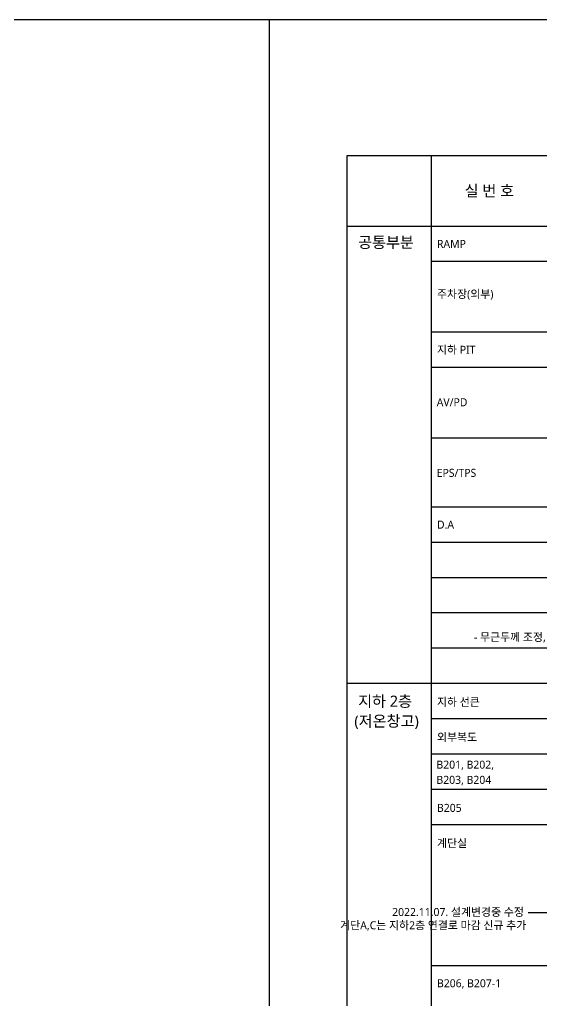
# Model space of a CAD drawing. Header units: millimetres. Extents: x 14892468 to 15300900, y -3565850 to -3401345.
# Drawn here: x 15109617 to 15111495, y -3404876 to -3401345 of the extents above; entities that cross this region are included whole.
import ezdxf
from ezdxf.enums import TextEntityAlignment as Align

# ---------------------------------------------------------------- set-up
doc = ezdxf.new("R2010")
doc.units = ezdxf.units.MM
doc.header["$LTSCALE"] = 100
doc.header["$MEASUREMENT"] = 0
doc.layers.get('Defpoints').update_dxf_attribs({"color": 171, "linetype": 'CONTINUOUS'})
for name, color, linetype in [('2', 7, 'CONTINUOUS'), ('9', 2, 'CONTINUOUS'), ('sol', 254, 'CONTINUOUS'), ('TEXT', 3, 'CONTINUOUS'), ('TEXT-기입', 6, 'CONTINUOUS')]:
    doc.layers.add(name, color=color, linetype=linetype)
doc.layers.add('check', color=30, linetype='CONTINUOUS', plot=False)
doc.layers.add('설계변경중 추가', color=152, linetype='CONTINUOUS', plot=False)
doc.styles.add('나눔바른고딕', font='NanumBarunGothic.ttf')

msp = doc.modelspace()

# ---------------------------------------------------------------- linework, layer by layer
at = {"layer": '2'}
for p, q in [((15111100, -3406790.5), (15111100, -3401835.2)), ((15117760, -3402089.3), (15110795.5, -3402089.3)), ((15117760, -3403735.2), (15110795.5, -3403735.2))]:
    msp.add_line(p, q, dxfattribs=at)
at = {"layer": '9'}
msp.add_line((15117760, -3401835.2), (15110795.5, -3401835.2), dxfattribs=at)
at = {"layer": 'check'}
msp.add_line((15111515.9, -3404561), (15111447.2, -3404561), dxfattribs=at)
at = {"layer": 'Defpoints', "ltscale": 0.1}
for p, q in [((14893166, -3401345.2), (15300899.7, -3401345.2)), ((15110516.9, -3565849.6), (15110516.9, -3401345.2)), ((15110795.5, -3401835.2), (15110795.5, -3406790.5))]:
    msp.add_line(p, q, dxfattribs=at)
at = {"layer": 'sol', "color": 8}
for p, q in [((15117760, -3402216.3), (15111100, -3402216.3)), ((15117760, -3402470.5), (15111100, -3402470.5)), ((15117440, -3402597.5), (15111100, -3402597.5)), ((15113504, -3402851.6), (15111100, -3402851.6)), ((15117760, -3403099.9), (15111100, -3403099.9)), ((15117760, -3403227), (15111100, -3403227)), ((15117760, -3403354), (15111100, -3403354)), ((15117760, -3403481.1), (15111100, -3403481.1)), ((15117760, -3403608.1), (15111100, -3403608.1)), ((15117760, -3403862.2), (15111100, -3403862.2)), ((15117760, -3403989.3), (15111100, -3403989.3)), ((15116104, -3404116.4), (15111100, -3404116.4)), ((15117760, -3404243.4), (15111100, -3404243.4)), ((15117760, -3404751.7), (15111100, -3404751.7))]:
    msp.add_line(p, q, dxfattribs=at)

# ---------------------------------------------------------------- texts
at = {"layer": 'check', "style": '나눔바른고딕'}
for s, p in [('2022.11.07. 설계변경중 수정', (15111195.2, -3404557.5)), ('계단A,C는 지하2층 연결로 마감 신규 추가', (15111105.9, -3404605.3))]:
    msp.add_text(s, height=28.8, dxfattribs=at).set_placement(p, align=Align.MIDDLE_CENTER)
at = {"layer": 'TEXT', "style": '나눔바른고딕'}
msp.add_text('실 번 호', height=40, dxfattribs=at).set_placement((15111308.1, -3401961.4), align=Align.MIDDLE_CENTER)
for s, p in [('공통부분', (15110835.6, -3402166.9)), ('지하 2층', (15110835.6, -3403818.6)), ('(저온창고)', (15110822, -3403890.2))]:
    msp.add_text(s, height=40, dxfattribs=at).set_placement(p)
at = {"layer": 'TEXT-기입', "style": '나눔바른고딕'}
for s, p in [('RAMP', (15111119.5, -3402166.9)), ('주차장(외부)', (15111119.5, -3402347.4)), ('지하 PIT', (15111119.5, -3402548)), ('AV/PD', (15111118.6, -3402736.9)), ('EPS/TPS', (15111118.6, -3402991)), ('D.A', (15111119.5, -3403177.5)), ('지하 선큰', (15111119.5, -3403815.8)), ('외부복도', (15111119.5, -3403942.8)), ('B201, B202,', (15111117.5, -3404041.4)), ('B203, B204', (15111117.5, -3404096.1)), ('B205', (15111119.5, -3404197)), ('계단실', (15111119.5, -3404324)), ('B206, B207-1', (15111119.5, -3404828.4))]:
    msp.add_text(s, height=28.8, dxfattribs=at).set_placement(p)
at = {"layer": '설계변경중 추가', "style": '나눔바른고딕'}
msp.add_text('- 무근두께 조정, 기계미장삭제, 시멘트몰탈 추가', height=28.8, dxfattribs=at).set_placement((15111636.5, -3403567.9), align=Align.MIDDLE_CENTER)

doc.saveas('drawing.dxf')
